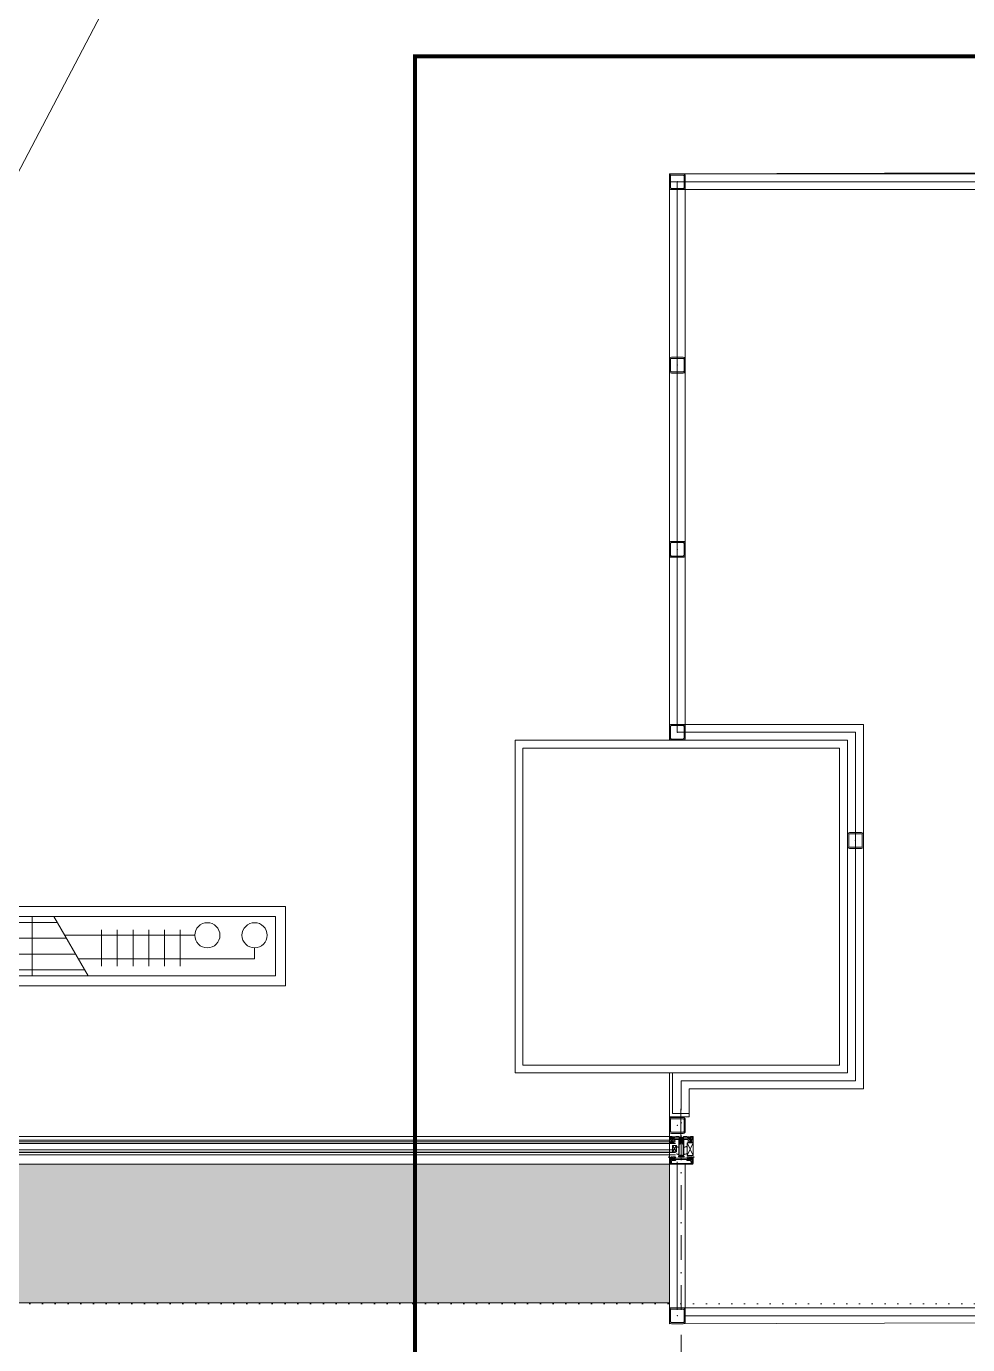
# Model space of a CAD drawing. Extents: x -1299 to 23780, y -3010 to 8106.
# Drawn here: x 3157.1 to 3394.8, y 274.4 to 607.2 of the extents above; entities that cross this region are included whole.
import ezdxf

# ---------------------------------------------------------------- set-up
doc = ezdxf.new("R2010")
doc.units = 0
doc.header["$LTSCALE"] = 25
doc.header["$MEASUREMENT"] = 0
for name, pattern in [('DASHDOT2', [0.5, 0.25, -0.125, 0, -0.125]), ('DOT2', [0.125, 0, -0.125]), ('HIDDEN2', [4.7625, 3.175, -1.5875])]:
    doc.linetypes.add(name, pattern=pattern)
doc.layers.get('0').update_dxf_attribs({"color": 9, "lineweight": 9})
for name, color, linetype, lineweight in [('01', 9, 'Continuous', 9), ('04', 9, 'Continuous', 9), ('06D', 9, 'Continuous', 9), ('09', 9, 'Continuous', 9), ('10', 9, 'Continuous', 9), ('14', 9, 'Continuous', 9), ('15', 9, 'Continuous', 9), ('20', 9, 'DOT2', 9), ('21', 9, 'Continuous', 9), ('24', 9, 'DASHDOT2', 9), ('32', 9, 'Continuous', 9), ('33', 9, 'BATTING', 9), ('40', 9, 'Continuous', 9), ('40B', 9, 'Continuous', 9)]:
    doc.layers.add(name, color=color, linetype=linetype, lineweight=lineweight)
doc.linetypes.add('BATTING', pattern='A,0.0001,-0.1,[134,ltypeshp.shx,S=0.1,R=0,X=-0.1,Y=0],-0.2,[134,ltypeshp.shx,S=0.1,R=180,X=0.1,Y=0],-0.1', length=0.4001)

# ---------------------------------------------------------------- blocks, each defined once
blk = doc.blocks.new('p-konvektor_audi')
for p, q in [((250, 89.48), (0, 89.47)), ((250, 89.47), (0, 89.48)), ((0, 89.48), (0, 69.47)), ((16.61, 71.95), (16.6, 86.99)), ((30.73, 71.95), (30.72, 86.99)), ((44.85, 71.95), (44.84, 86.99)), ((58.96, 71.95), (58.96, 86.99)), ((73.08, 71.95), (73.08, 86.99)), ((87.2, 71.95), (87.2, 86.99)), ((101.32, 71.95), (101.32, 86.99)), ((115.44, 71.95), (115.44, 86.99)), ((129.56, 71.95), (129.56, 86.99)), ((143.68, 71.95), (143.68, 86.98)), ((157.8, 71.95), (157.8, 86.98)), ((171.92, 71.94), (171.92, 86.98)), ((186.04, 71.94), (186.04, 86.98)), ((191.48, 71.95), (200.19, 86.99)), ((250, 69.47), (250, 89.47)), ((199.29, 85.44), (2.49, 85.42)), ((203.55, 84.5), (203.55, 75.36)), ((207.52, 84.5), (207.52, 75.36)), ((211.5, 84.5), (211.5, 75.36)), ((215.48, 84.5), (215.48, 75.36)), ((219.45, 84.5), (219.45, 75.36)), ((223.43, 84.5), (223.43, 75.36)), ((196.99, 81.46), (2.49, 81.45)), ((242.21, 82.69), (197.7, 82.69)), ((242.21, 79.91), (242.21, 82.69)), ((194.68, 77.48), (2.49, 77.47)), ((227.1, 76.72), (194.25, 76.73)), ((192.38, 73.51), (2.49, 73.49)), ((0, 69.47), (250, 69.47))]:
    blk.add_line(p, q)
for points in [[(250, 89.47), (0, 89.47), (0, 69.47), (250, 69.47)], [(247.51, 86.99), (247.51, 71.95), (2.49, 71.95), (2.49, 86.99)]]:
    blk.add_lwpolyline(points, close=True)
for centre in [(230.28, 76.72), (242.21, 76.72)]:
    blk.add_circle(centre, 3.18)
blk = doc.blocks.new('p-audi_arac')
at = {"layer": '06D', "lineweight": 0, "flags": 128}
blk.add_lwpolyline([(695.6, 0.8), (-4.4, 0.8), (-4.4, 400.8), (695.6, 400.8)], close=True, dxfattribs=at)
blk = doc.blocks.new('p-kolon_80x80')
blk.add_lwpolyline([(-40, -40), (40, -40), (40, 40), (-40, 40)], close=True)
blk = doc.blocks.new('Prf-40x40')
for points in [[(1.5, -2), (-1.5, -2, -0.414214), (-2, -1.5), (-2, 1.5, -0.414214), (-1.5, 2), (1.5, 2, -0.414214), (2, 1.5), (2, -1.5, -0.414214)], [(1.5, -1.7), (-1.5, -1.7, -0.414214), (-1.7, -1.5), (-1.7, 1.5, -0.414214), (-1.5, 1.7), (1.5, 1.7, -0.414214), (1.7, 1.5), (1.7, -1.5, -0.414214)]]:
    blk.add_lwpolyline(points, format="xyb", close=True)
blk.add_point((0, 0))
blk = doc.blocks.new('p-profil_bitis')
for p, q in [((-1.5, 2.16), (-3, 5.37)), ((-3, 2.16), (-1.5, 5.37)), ((1.2, 3.05), (2.2, 4.65)), ((2.2, 3.05), (1.2, 4.65))]:
    blk.add_line(p, q)
for points in [[(-2.9, 6.02), (-2.89, 6.01), (-2.88, 6), (-2.88, 6), (-2.87, 6), (-2.48, 6), (-2.47, 6), (-2.46, 6), (-2.46, 6.01), (-2.45, 6.02), (-2.43, 6.06), (-2.41, 6.08), (-2.4, 6.09), (-2.38, 6.09), (-2.37, 6.1), (-2.35, 6.09), (-2.33, 6.09), (-2.32, 6.08), (-2.3, 6.06), (-2.28, 6.01), (-2.27, 6.01), (-2.27, 6), (-2.26, 6), (-2.25, 6), (-1.76, 6), (-1.76, 5.49), (-1.76, 5.48), (-1.77, 5.47), (-1.77, 5.46), (-1.78, 5.46), (-1.79, 5.45), (-1.8, 5.45), (-1.81, 5.45), (-1.82, 5.46), (-1.83, 5.46), (-1.84, 5.47), (-1.89, 5.55), (-1.89, 5.56), (-1.9, 5.57), (-1.9, 5.57), (-1.91, 5.57), (-1.92, 5.57), (-1.93, 5.57), (-1.93, 5.56), (-1.94, 5.55), (-1.99, 5.46), (-1.99, 5.46), (-2, 5.46), (-2, 5.45), (-2.01, 5.45), (-2.02, 5.45), (-2.1, 5.45), (-2.11, 5.45), (-2.12, 5.45), (-2.12, 5.46), (-2.13, 5.46), (-2.13, 5.47), (-2.13, 5.47), (-2.14, 5.48), (-2.14, 5.5), (-2.23, 5.45), (-2.54, 5.45), (-2.62, 5.5), (-2.62, 5.48), (-2.63, 5.47), (-2.63, 5.46), (-2.63, 5.46), (-2.64, 5.45), (-2.65, 5.45), (-2.65, 5.45), (-2.74, 5.45), (-2.75, 5.45), (-2.76, 5.45), (-2.76, 5.46), (-2.77, 5.46), (-2.77, 5.46), (-2.82, 5.55), (-2.83, 5.56), (-2.83, 5.57), (-2.84, 5.57), (-2.85, 5.57), (-2.86, 5.57), (-2.86, 5.57), (-2.87, 5.56), (-2.87, 5.55), (-2.92, 5.47), (-2.93, 5.46), (-2.94, 5.46), (-2.95, 5.45), (-2.96, 5.45), (-2.97, 5.45), (-2.98, 5.46), (-2.99, 5.46), (-2.99, 5.47), (-3, 5.48), (-3, 5.49), (-3, 6.92), (-3, 6.93), (-3, 6.93), (-2.99, 6.94), (-2.99, 6.95), (-2.98, 6.95), (-2.97, 6.95), (-2.37, 6.95), (-2.36, 6.95), (-2.35, 6.95), (-2.35, 6.94), (-2.34, 6.93), (-2.34, 6.93), (-2.34, 6.92), (-2.34, 6.47), (-2.34, 6.44), (-2.32, 6.41), (-2.3, 6.38), (-2.28, 6.37), (-2.25, 6.35), (-2.22, 6.35), (-2.04, 6.35), (-2.03, 6.35), (-2.02, 6.35), (-2.01, 6.36), (-2, 6.37), (-1.99, 6.38), (-1.99, 6.39), (-1.99, 6.4), (-1.99, 6.54), (-2.05, 6.54), (-2.06, 6.54), (-2.08, 6.55), (-2.09, 6.55), (-2.09, 6.56), (-2.1, 6.58), (-2.1, 6.59), (-2.1, 6.6), (-2.1, 6.62), (-2.09, 6.63), (-2.08, 6.65), (-2.07, 6.66), (-2.05, 6.67), (-2.04, 6.68), (-2.02, 6.68), (-1.79, 6.68), (-1.78, 6.68), (-1.78, 6.68), (-1.77, 6.67), (-1.76, 6.66), (-1.76, 6.66), (-1.76, 6.65), (-1.76, 6.4), (-0.65, 6.4), (-0.62, 6.4), (-0.58, 6.39), (-0.56, 6.37), (-0.53, 6.35), (-0.51, 6.32), (-0.5, 6.28), (-0.5, 6.25), (-0.5, 2.04), (-0.5, 2.01), (-0.49, 1.99), (-0.47, 1.96), (-0.45, 1.94), (-0.42, 1.93), (-0.39, 1.92), (-0.36, 1.92), (-0.33, 1.93), (-0.31, 1.94), (-0.29, 1.96), (-0.27, 1.99), (-0.26, 2.01), (-0.25, 2.04), (-0.25, 2.25), (-0.25, 2.26), (-0.25, 2.26), (-0.25, 2.27), (-0.24, 2.28), (-0.23, 2.28), (-0.23, 2.28), (0.22, 2.28), (0.23, 2.28), (0.24, 2.28), (0.25, 2.27), (0.25, 2.26), (0.25, 2.26), (0.26, 2.25), (0.26, 2.04), (0.26, 2.01), (0.27, 1.99), (0.29, 1.96), (0.31, 1.94), (0.33, 1.93), (0.36, 1.92), (0.39, 1.92), (0.42, 1.93), (0.45, 1.94), (0.47, 1.96), (0.49, 1.99), (0.5, 2.01), (0.5, 2.04), (0.5, 6.25), (0.51, 6.29), (0.52, 6.33), (0.54, 6.36), (0.58, 6.38), (0.61, 6.4), (0.65, 6.4), (1.76, 6.4), (1.76, 6.65), (1.76, 6.66), (1.76, 6.66), (1.77, 6.67), (1.77, 6.67), (1.78, 6.68), (1.78, 6.68), (1.79, 6.68), (2.02, 6.68), (2.04, 6.68), (2.06, 6.67), (2.08, 6.66), (2.09, 6.64), (2.1, 6.62), (2.1, 6.6), (2.1, 6.59), (2.1, 6.58), (2.1, 6.57), (2.09, 6.56), (2.08, 6.55), (2.07, 6.54), (2.06, 6.54), (2.05, 6.54), (1.99, 6.54), (1.99, 6.4), (1.99, 6.39), (1.99, 6.38), (2, 6.37), (2.01, 6.36), (2.02, 6.35), (2.03, 6.35), (2.04, 6.35), (2.22, 6.35), (2.25, 6.35), (2.28, 6.37), (2.3, 6.38), (2.32, 6.41), (2.34, 6.44), (2.34, 6.47), (2.34, 6.92), (2.34, 6.93), (2.34, 6.93), (2.35, 6.94), (2.35, 6.95), (2.36, 6.95), (2.37, 6.95), (2.97, 6.95), (2.98, 6.95), (2.98, 6.95), (2.99, 6.94), (2.99, 6.94), (3, 6.93), (3, 6.93), (3, 6.92), (3, 5.49), (3, 5.48), (3, 5.47), (2.99, 5.46), (2.98, 5.46), (2.97, 5.45), (2.96, 5.45), (2.96, 5.45), (2.95, 5.45), (2.94, 5.46), (2.93, 5.46), (2.92, 5.47), (2.87, 5.55), (2.87, 5.56), (2.86, 5.57), (2.86, 5.57), (2.85, 5.57), (2.84, 5.57), (2.83, 5.57), (2.83, 5.56), (2.82, 5.55), (2.77, 5.46), (2.77, 5.46), (2.76, 5.46), (2.76, 5.45), (2.75, 5.45), (2.74, 5.45), (2.65, 5.45), (2.65, 5.45), (2.64, 5.45), (2.63, 5.46), (2.63, 5.46), (2.63, 5.47), (2.62, 5.48), (2.62, 5.5), (2.53, 5.45), (2.22, 5.45), (2.13, 5.5), (2.13, 5.48), (2.13, 5.47), (2.13, 5.47), (2.13, 5.46), (2.12, 5.46), (2.12, 5.45), (2.11, 5.45), (2.1, 5.45), (2.02, 5.45), (2.01, 5.45), (2, 5.45), (1.99, 5.46), (1.99, 5.46), (1.94, 5.55), (1.93, 5.56), (1.93, 5.57), (1.92, 5.57), (1.91, 5.57), (1.9, 5.57), (1.9, 5.57), (1.89, 5.56), (1.89, 5.55), (1.84, 5.47), (1.83, 5.46), (1.82, 5.46), (1.81, 5.45), (1.8, 5.45), (1.79, 5.45), (1.78, 5.46), (1.77, 5.46), (1.77, 5.47), (1.76, 5.48), (1.76, 5.49), (1.76, 6), (2.25, 6), (2.26, 6), (2.26, 6), (2.27, 6.01), (2.27, 6.01), (2.28, 6.01), (2.3, 6.06), (2.31, 6.07), (2.33, 6.09), (2.34, 6.09), (2.36, 6.1), (2.37, 6.1), (2.39, 6.09), (2.4, 6.09), (2.42, 6.07), (2.43, 6.06), (2.45, 6.02), (2.46, 6.01), (2.46, 6), (2.47, 6), (2.48, 6), (2.87, 6), (2.88, 6), (2.88, 6), (2.89, 6.01), (2.9, 6.02), (2.9, 6.02), (2.9, 6.03), (2.9, 6.04), (2.9, 6.05), (2.87, 6.1), (2.86, 6.11), (2.85, 6.11), (2.84, 6.12), (2.83, 6.12), (2.82, 6.12), (2.81, 6.12), (2.8, 6.11), (2.79, 6.11), (2.78, 6.1), (2.74, 6.02), (2.73, 6.01), (2.72, 6.01), (2.72, 6), (2.71, 6), (2.7, 6), (2.69, 6.01), (2.69, 6.01), (2.68, 6.02), (2.64, 6.1), (2.63, 6.11), (2.62, 6.11), (2.61, 6.12), (2.6, 6.12), (2.59, 6.12), (2.58, 6.12), (2.57, 6.11), (2.56, 6.11), (2.55, 6.1), (2.51, 6.02), (2.5, 6.01), (2.5, 6.01), (2.49, 6), (2.48, 6), (2.48, 6), (2.47, 6), (2.46, 6.01), (2.46, 6.01), (2.45, 6.02), (2.41, 6.1), (2.4, 6.11), (2.39, 6.11), (2.38, 6.12), (2.37, 6.12), (2.36, 6.12), (2.35, 6.12), (2.34, 6.11), (2.33, 6.11), (2.32, 6.1), (2.28, 6.02), (2.27, 6.01), (2.26, 6.01), (2.26, 6), (2.25, 6), (2.24, 6), (2.24, 6.01), (2.23, 6.01), (2.22, 6.02), (2.18, 6.1), (2.17, 6.11), (2.16, 6.11), (2.15, 6.12), (2.14, 6.12), (2.13, 6.12), (2.12, 6.12), (2.11, 6.11), (2.1, 6.11), (2.09, 6.1), (2.05, 6.02), (2.04, 6.01), (2.03, 6.01), (2.03, 6), (2.02, 6), (2.01, 6), (2.01, 6.01), (2, 6.01), (1.99, 6.02), (1.95, 6.1), (1.94, 6.11), (1.93, 6.11), (1.92, 6.12), (1.91, 6.12), (1.9, 6.12), (1.89, 6.12), (1.88, 6.11), (1.87, 6.11), (1.86, 6.1), (1.82, 6.02), (1.81, 6.01), (1.81, 6.01), (1.8, 6), (1.79, 6), (1.78, 6), (1.77, 6.01), (1.77, 6.01), (1.76, 6.02), (1.76, 6.02), (1.76, 6.03), (1.76, 6.17), (1.76, 6.18), (1.76, 6.19), (1.75, 6.19), (1.74, 6.2), (1.74, 6.2), (1.73, 6.2), (0.8, 6.2), (0.8, 6.23), (0.79, 6.25), (0.77, 6.27), (0.76, 6.28), (0.73, 6.3), (0.71, 6.3), (0.68, 6.3), (0.66, 6.29), (0.64, 6.28), (0.62, 6.26), (0.61, 6.24), (0.6, 6.22), (0.6, 6.2), (0.6, 6.17), (0.61, 6.15), (0.63, 6.13), (0.65, 6.12), (0.65, 4.3), (1.25, 4.41), (1.26, 4.41), (1.27, 4.4), (1.28, 4.4), (1.29, 4.39), (1.3, 4.38), (1.3, 4.38), (1.3, 4.37), (1.3, 4.36), (1.29, 4.35), (1.29, 4.34), (1.28, 4.33), (1.27, 4.33), (0.65, 4.15), (0.65, 2.51), (1.25, 2.62), (1.26, 2.62), (1.27, 2.61), (1.28, 2.61), (1.29, 2.6), (1.3, 2.59), (1.3, 2.59), (1.3, 2.58), (1.3, 2.57), (1.29, 2.56), (1.29, 2.55), (1.28, 2.54), (1.27, 2.54), (0.64, 2.36), (0.62, 2.35), (0.6, 2.33), (0.59, 2.32), (0.58, 2.3), (0.58, 2.28), (0.58, 1.97), (0.7, 1.97), (0.7, 1.83), (0.26, 1.83), (0.14, 1.95), (0.14, 2.05), (0.14, 2.06), (0.14, 2.06), (0.13, 2.07), (0.13, 2.07), (0.12, 2.08), (0.12, 2.08), (0.11, 2.08), (-0.11, 2.08), (-0.12, 2.08), (-0.12, 2.08), (-0.13, 2.07), (-0.13, 2.07), (-0.14, 2.06), (-0.14, 2.06), (-0.14, 2.05), (-0.14, 1.95), (-0.26, 1.83), (-0.7, 1.83), (-0.7, 1.97), (-0.58, 1.97), (-0.58, 2.28), (-0.58, 2.3), (-0.59, 2.32), (-0.6, 2.34), (-0.62, 2.35), (-0.64, 2.36), (-1.27, 2.54), (-1.28, 2.54), (-1.29, 2.55), (-1.29, 2.56), (-1.3, 2.57), (-1.3, 2.58), (-1.3, 2.59), (-1.3, 2.59), (-1.29, 2.6), (-1.28, 2.61), (-1.27, 2.61), (-1.26, 2.62), (-1.25, 2.62), (-0.65, 2.51), (-0.65, 4.15), (-1.27, 4.33), (-1.28, 4.33), (-1.29, 4.34), (-1.29, 4.35), (-1.3, 4.36), (-1.3, 4.37), (-1.3, 4.38), (-1.3, 4.38), (-1.29, 4.39), (-1.28, 4.4), (-1.27, 4.4), (-1.26, 4.41), (-1.25, 4.41), (-0.65, 4.3), (-0.65, 6.12), (-0.63, 6.13), (-0.61, 6.15), (-0.6, 6.17), (-0.6, 6.2), (-0.6, 6.22), (-0.61, 6.24), (-0.62, 6.26), (-0.64, 6.28), (-0.66, 6.29), (-0.68, 6.3), (-0.71, 6.3), (-0.73, 6.3), (-0.76, 6.28), (-0.77, 6.27), (-0.79, 6.25), (-0.8, 6.23), (-0.8, 6.2), (-1.73, 6.2), (-1.74, 6.2), (-1.74, 6.2), (-1.75, 6.19), (-1.76, 6.19), (-1.76, 6.18), (-1.76, 6.17), (-1.76, 6.03), (-1.76, 6.02), (-1.76, 6.02), (-1.77, 6.01), (-1.78, 6.01), (-1.78, 6), (-1.79, 6), (-1.8, 6), (-1.81, 6.01), (-1.81, 6.01), (-1.82, 6.02), (-1.86, 6.1), (-1.87, 6.11), (-1.88, 6.11), (-1.89, 6.12), (-1.9, 6.12), (-1.91, 6.12), (-1.92, 6.12), (-1.93, 6.11), (-1.94, 6.11), (-1.95, 6.1), (-1.99, 6.02), (-2, 6.01), (-2.01, 6.01), (-2.01, 6), (-2.02, 6), (-2.03, 6), (-2.03, 6.01), (-2.04, 6.01), (-2.05, 6.02), (-2.09, 6.1), (-2.1, 6.11), (-2.11, 6.11), (-2.12, 6.12), (-2.13, 6.12), (-2.14, 6.12), (-2.15, 6.12), (-2.16, 6.11), (-2.17, 6.11), (-2.18, 6.1), (-2.22, 6.02), (-2.23, 6.01), (-2.24, 6.01), (-2.24, 6), (-2.25, 6), (-2.26, 6), (-2.26, 6.01), (-2.27, 6.01), (-2.28, 6.02), (-2.32, 6.1), (-2.33, 6.11), (-2.34, 6.11), (-2.35, 6.12), (-2.36, 6.12), (-2.37, 6.12), (-2.38, 6.12), (-2.39, 6.11), (-2.4, 6.11), (-2.41, 6.1), (-2.45, 6.02), (-2.46, 6.01), (-2.46, 6.01), (-2.47, 6), (-2.48, 6), (-2.48, 6), (-2.49, 6), (-2.5, 6.01), (-2.5, 6.01), (-2.51, 6.02), (-2.55, 6.1), (-2.56, 6.11), (-2.57, 6.11), (-2.58, 6.12), (-2.59, 6.12), (-2.6, 6.12), (-2.61, 6.12), (-2.62, 6.11), (-2.63, 6.11), (-2.64, 6.1), (-2.68, 6.02), (-2.69, 6.01), (-2.69, 6.01), (-2.7, 6), (-2.71, 6), (-2.72, 6), (-2.73, 6.01), (-2.73, 6.01), (-2.74, 6.02), (-2.78, 6.1), (-2.79, 6.11), (-2.8, 6.11), (-2.81, 6.12), (-2.82, 6.12), (-2.83, 6.12), (-2.84, 6.12), (-2.85, 6.11), (-2.86, 6.11), (-2.87, 6.1), (-2.9, 6.05), (-2.9, 6.04), (-2.9, 6.03)], [(-2.81, 6.34), (-2.81, 6.33), (-2.8, 6.33), (-2.8, 6.32), (-2.79, 6.32), (-2.78, 6.32), (-2.56, 6.32), (-2.55, 6.32), (-2.55, 6.32), (-2.54, 6.33), (-2.54, 6.33), (-2.53, 6.34), (-2.53, 6.34), (-2.53, 6.35), (-2.53, 6.77), (-2.53, 6.78), (-2.53, 6.78), (-2.54, 6.79), (-2.54, 6.79), (-2.55, 6.8), (-2.55, 6.8), (-2.56, 6.8), (-2.78, 6.8), (-2.79, 6.8), (-2.79, 6.8), (-2.8, 6.79), (-2.8, 6.79), (-2.81, 6.78), (-2.81, 6.77)], [(2.53, 6.35), (2.53, 6.34), (2.54, 6.33), (2.54, 6.33), (2.55, 6.32), (2.55, 6.32), (2.56, 6.32), (2.78, 6.32), (2.79, 6.32), (2.79, 6.32), (2.8, 6.33), (2.81, 6.33), (2.81, 6.34), (2.81, 6.35), (2.81, 6.77), (2.81, 6.78), (2.81, 6.78), (2.8, 6.79), (2.8, 6.79), (2.79, 6.8), (2.79, 6.8), (2.78, 6.8), (2.56, 6.8), (2.55, 6.8), (2.55, 6.8), (2.54, 6.79), (2.54, 6.79), (2.53, 6.78), (2.53, 6.77)], [(-3, 5.37), (-1.5, 5.37), (-1.5, 2.16), (-3, 2.16)], [(-2.68, 5.61), (-2.67, 5.59), (-2.67, 5.58), (-2.65, 5.58), (-2.64, 5.57), (-2.63, 5.57), (-2.62, 5.57), (-2.62, 5.53), (-2.58, 5.57), (-2.17, 5.57), (-2.14, 5.53), (-2.14, 5.57), (-2.13, 5.57), (-2.12, 5.57), (-2.11, 5.57), (-2.1, 5.58), (-2.09, 5.59), (-2.08, 5.6), (-2.08, 5.61), (-2.08, 5.62), (-2.08, 5.68), (-2.21, 5.81), (-2.55, 5.81), (-2.68, 5.68), (-2.68, 5.62)], [(1.2, 3.05), (1.2, 4.65), (2.2, 4.65), (2.2, 3.05)], [(2.13, 5.57), (2.13, 5.53), (2.17, 5.57), (2.58, 5.57), (2.62, 5.53), (2.62, 5.57), (2.63, 5.57), (2.64, 5.57), (2.65, 5.57), (2.66, 5.58), (2.67, 5.59), (2.68, 5.6), (2.68, 5.61), (2.68, 5.62), (2.68, 5.68), (2.55, 5.81), (2.21, 5.81), (2.08, 5.68), (2.08, 5.62), (2.08, 5.61), (2.08, 5.6), (2.09, 5.59), (2.1, 5.58), (2.11, 5.57), (2.12, 5.57)], [(2.85, 0.85), (2.85, 1), (2.77, 1.14), (2.89, 1.5), (3, 1.5), (3, 0.1), (2.9, 0), (-2.9, 0), (-3, 0.1), (-3, 1.5), (-2.89, 1.5), (-2.77, 1.14), (-2.85, 0.99), (-2.85, 0.85), (-2.87, 0.85), (-2.87, 0.5), (-2.82, 0.45), (-2.47, 0.45), (-2.47, 0.37), (-2.52, 0.32), (-2.82, 0.32), (-2.87, 0.27), (-2.87, 0.18), (-2.82, 0.13), (2.82, 0.13), (2.87, 0.18), (2.87, 0.27), (2.82, 0.32), (2.52, 0.32), (2.47, 0.37), (2.47, 0.45), (2.82, 0.45), (2.87, 0.5), (2.87, 0.85)], [(-2.8, 0.99), (-2.69, 0.82), (-2.63, 0.73), (-2.54, 0.57), (-2.5, 0.55), (-2.47, 0.56), (-2.45, 0.6), (-2.45, 0.85), (-2.4, 0.9), (-1.53, 0.9), (-1.42, 0.94), (-1.38, 1.05), (-1.38, 1.13), (-1.33, 1.18), (-0.02, 1.18), (-0.01, 1.2), (0.01, 1.2), (0.03, 1.18), (1.33, 1.18), (1.38, 1.13), (1.38, 1.05), (1.42, 0.94), (1.53, 0.9), (2.4, 0.9), (2.45, 0.85), (2.45, 0.6), (2.47, 0.56), (2.5, 0.55), (2.54, 0.57), (2.63, 0.73), (2.8, 0.99), (2.78, 1.04), (2.71, 1.07), (2.7, 1.11), (2.7, 1.13), (2.8, 1.5), (2.48, 1.5), (2.4, 1.42), (2.4, 1.36), (2.52, 1.36), (2.52, 1.2), (2.42, 1.1), (1.58, 1.1), (1.58, 1.36), (1.7, 1.36), (1.7, 1.42), (1.62, 1.5), (-1.62, 1.5), (-1.7, 1.42), (-1.7, 1.36), (-1.58, 1.36), (-1.58, 1.1), (-2.42, 1.1), (-2.52, 1.2), (-2.52, 1.36), (-2.4, 1.36), (-2.4, 1.42), (-2.48, 1.5), (-2.8, 1.5), (-2.7, 1.13), (-2.7, 1.11), (-2.71, 1.07), (-2.78, 1.03)]]:
    blk.add_lwpolyline(points, close=True)
for points in [[(0.35, 6.5), (0.3, 6.68), (0.2, 6.79), (0.02, 6.85), (-0.16, 6.81), (-0.3, 6.68), (-0.35, 6.5), (-0.35, 6.55), (-0.36, 6.6), (-0.37, 6.65), (-0.39, 6.69), (-0.42, 6.74), (-0.45, 6.78), (-0.48, 6.82), (-0.52, 6.85), (-0.56, 6.88), (-0.6, 6.9), (-0.65, 6.92), (-0.7, 6.94), (-0.75, 6.95), (-0.8, 6.95), (-1.4, 6.95), (-1.54, 6.89), (-1.6, 6.85), (-2.1, 6.85), (-2.25, 6.78), (-2.3, 6.65), (-2.3, 6.6), (-2.25, 6.47), (-2.14, 6.4), (-2.04, 6.39), (-2.01, 6.53), (-2.11, 6.55), (-2.15, 6.6), (-2.15, 6.65), (-2.1, 6.7), (-1.6, 6.7), (-1.46, 6.76), (-1.4, 6.8), (-0.8, 6.8), (-0.64, 6.75), (-0.55, 6.66), (-0.5, 6.5), (-0.5, 5.15), (-0.4, 5.01), (-0.27, 5.02), (-0.2, 5.17), (-0.25, 5.2), (-0.2, 5.23), (-0.2, 5.35), (-0.25, 5.38), (-0.2, 5.41), (-0.2, 5.53), (-0.25, 5.56), (-0.2, 5.59), (-0.2, 5.71), (-0.25, 5.74), (-0.2, 5.77), (-0.2, 5.89), (-0.25, 5.92), (-0.2, 5.95), (-0.2, 6.07), (-0.25, 6.1), (-0.2, 6.13), (-0.2, 6.25), (-0.25, 6.28), (-0.2, 6.31), (-0.2, 6.5), (-0.12, 6.66), (0.02, 6.7), (0.12, 6.66), (0.2, 6.5), (0.2, 6.4), (0.25, 6.37), (0.2, 6.34), (0.2, 6.22), (0.25, 6.19), (0.2, 6.16), (0.2, 6.04), (0.25, 6.01), (0.2, 5.98), (0.2, 5.86), (0.25, 5.83), (0.2, 5.8), (0.2, 5.68), (0.25, 5.65), (0.2, 5.62), (0.2, 5.5), (0.25, 5.47), (0.2, 5.44), (0.2, 5.32), (0.25, 5.29), (0.2, 5.26), (0.2, 5.15), (0.3, 5.01), (0.4, 5.01), (0.5, 5.15), (0.5, 6.5), (0.55, 6.66), (0.64, 6.75), (0.8, 6.8), (1.4, 6.8), (1.46, 6.76), (1.6, 6.7), (2.1, 6.7), (2.15, 6.65), (2.15, 6.6), (2.11, 6.55), (2.01, 6.53), (2.04, 6.39), (2.13, 6.4), (2.25, 6.47), (2.3, 6.6), (2.3, 6.65), (2.23, 6.8), (2.1, 6.85), (1.6, 6.85), (1.54, 6.89), (1.4, 6.95), (0.8, 6.95), (0.75, 6.95), (0.7, 6.94), (0.65, 6.92), (0.61, 6.9), (0.56, 6.88), (0.52, 6.85), (0.48, 6.82), (0.45, 6.78), (0.42, 6.74), (0.4, 6.69), (0.38, 6.65), (0.36, 6.6), (0.35, 6.55), (0.35, 6.5), (0.35, 5.15)], [(-0.35, 6.5), (-0.35, 5.15)]]:
    blk.add_lwpolyline(points)
for points in [[(-1.77, 1.34, -10), (-1.77, 1.49, -10), (-1.76, 1.51, -10), (-1.73, 1.52, -10), (-1.64, 1.5, -10), (-1.48, 1.5, -10), (-1.48, 1.74, -10), (-1.52, 1.81, -10), (-1.54, 1.83, -10), (-1.57, 1.81, -10), (-1.62, 1.73, -10), (-1.65, 1.71, -10), (-1.69, 1.73, -10), (-1.74, 1.81, -10), (-1.77, 1.83, -10), (-1.79, 1.81, -10), (-1.84, 1.73, -10), (-1.88, 1.71, -10), (-1.91, 1.73, -10), (-1.96, 1.81, -10), (-1.99, 1.83, -10), (-2.01, 1.81, -10), (-2.06, 1.73, -10), (-2.09, 1.71, -10), (-2.13, 1.73, -10), (-2.18, 1.81, -10), (-2.2, 1.83, -10), (-2.23, 1.81, -10), (-2.28, 1.73, -10), (-2.31, 1.71, -10), (-2.35, 1.73, -10), (-2.4, 1.81, -10), (-2.42, 1.83, -10), (-2.45, 1.81, -10), (-2.5, 1.73, -10), (-2.53, 1.71, -10), (-2.57, 1.73, -10), (-2.62, 1.81, -10), (-2.64, 1.83, -10), (-2.67, 1.81, -10), (-2.74, 1.69, -10), (-2.86, 1.65, -10), (-2.95, 1.78, -10), (-3.09, 1.83, -10), (-3.21, 1.83, -10), (-3.23, 1.82, -10), (-3.24, 1.79, -10), (-3.23, 1.78, -10), (-3.14, 1.76, -10), (-3.02, 1.69, -10), (-2.98, 1.62, -10), (-2.98, 1.5, -10), (-2.55, 1.5, -10), (-2.46, 1.52, -10), (-2.45, 1.52, -10), (-2.44, 1.52, -10), (-2.43, 1.49, -10), (-2.43, 1.34, -10), (-2.54, 1.34, -10), (-2.54, 1.31, -10), (-2.38, 1.16, -10), (-2.34, 1.14, -10), (-2.22, 1.2, -10), (-1.97, 1.2, -10), (-1.86, 1.14, -10), (-1.8, 1.16, -10), (-1.66, 1.31, -10), (-1.66, 1.34, -10), (-1.77, 1.34, -10)], [(-1.89, 1.35, -10), (-1.93, 1.31, -10), (-2.26, 1.31, -10), (-2.31, 1.35, -10), (-2.31, 1.47, -10), (-2.26, 1.51, -10), (-1.93, 1.51, -10), (-1.89, 1.47, -10), (-1.89, 1.46, -10), (-1.89, 1.35, -10)], [(1.76, 1.34, -10), (1.76, 1.49, -10), (1.76, 1.51, -10), (1.73, 1.52, -10), (1.64, 1.5, -10), (1.48, 1.5, -10), (1.48, 1.74, -10), (1.52, 1.81, -10), (1.54, 1.83, -10), (1.57, 1.81, -10), (1.62, 1.73, -10), (1.65, 1.71, -10), (1.69, 1.73, -10), (1.74, 1.81, -10), (1.76, 1.83, -10), (1.79, 1.81, -10), (1.84, 1.73, -10), (1.88, 1.71, -10), (1.91, 1.73, -10), (1.96, 1.81, -10), (1.99, 1.83, -10), (2.01, 1.81, -10), (2.06, 1.73, -10), (2.09, 1.71, -10), (2.13, 1.73, -10), (2.18, 1.81, -10), (2.2, 1.83, -10), (2.23, 1.81, -10), (2.28, 1.73, -10), (2.31, 1.71, -10), (2.35, 1.73, -10), (2.4, 1.81, -10), (2.42, 1.83, -10), (2.45, 1.81, -10), (2.5, 1.73, -10), (2.53, 1.71, -10), (2.57, 1.73, -10), (2.62, 1.81, -10), (2.64, 1.83, -10), (2.67, 1.81, -10), (2.74, 1.69, -10), (2.86, 1.65, -10), (2.95, 1.78, -10), (3.09, 1.83, -10), (3.21, 1.83, -10), (3.23, 1.82, -10), (3.24, 1.79, -10), (3.23, 1.78, -10), (3.14, 1.76, -10), (3.02, 1.69, -10), (2.98, 1.62, -10), (2.98, 1.5, -10), (2.55, 1.5, -10), (2.46, 1.52, -10), (2.45, 1.52, -10), (2.44, 1.52, -10), (2.42, 1.49, -10), (2.42, 1.34, -10), (2.53, 1.34, -10), (2.53, 1.31, -10), (2.38, 1.16, -10), (2.34, 1.14, -10), (2.22, 1.2, -10), (1.97, 1.2, -10), (1.86, 1.14, -10), (1.8, 1.16, -10), (1.65, 1.31, -10), (1.65, 1.34, -10), (1.76, 1.34, -10)], [(1.88, 1.35, -10), (1.93, 1.31, -10), (2.26, 1.31, -10), (2.3, 1.35, -10), (2.3, 1.47, -10), (2.26, 1.51, -10), (1.93, 1.51, -10), (1.89, 1.47, -10), (1.88, 1.46, -10), (1.88, 1.35, -10)]]:
    blk.add_polyline3d(points)
blk = doc.blocks.new('P-AKS_AUDI')
at = {"layer": '24'}
blk.add_lwpolyline([(-1400, -2590), (-1400, -2440)], dxfattribs=at)
blk = doc.blocks.new('p-zemin kat')
at = {"layer": '09'}
h = blk.add_hatch(dxfattribs=at)
h.set_pattern_fill('SQUARE', color=252, scale=20, style=0)
h.paths.add_polyline_path([(1719.56, 285), (3319.5, 285), (3319.5, 320), (1719.67, 320)])
at = {"layer": '06D'}
for points in [[(3451, 566), (3323, 566)], [(3323.5, 431), (3323.5, 431), (3323.5, 566)], [(3323.5, 431), (3368.5, 431), (3368.5, 339)], [(3324.5, 332.72), (3324.5, 339), (3368.5, 339)], [(3319.5, 326.92), (1724.23, 326.92)], [(1719.67, 320), (3319.5, 320)], [(3323.5, 283.2), (3323.5, 320)], [(3323, 283.7), (3451, 283.7)]]:
    blk.add_lwpolyline(points, dxfattribs=at)
blk.add_lwpolyline([(1719.56, 285), (3319.5, 285), (3319.5, 320), (1719.67, 320)], close=True, dxfattribs=at)
at = {"layer": '10', "const_width": 0.04}
blk.add_lwpolyline([(3364.5, 343), (3319.5, 343), (3319.5, 279.7), (3454.5, 279.7), (3454.5, 570), (3319.5, 570), (3319.5, 570), (3319.5, 427), (3319.5, 427), (3364.5, 427)], close=True, dxfattribs=at)
at = {"layer": '10'}
blk.add_lwpolyline([(3319.5, 343), (3319.5, 331.92), (3324.5, 331.92), (3324.5, 332.72), (3320.3, 332.72), (3320.3, 332.72), (3320.3, 343)], close=True, dxfattribs=at)
at = {"layer": '14'}
blk.add_lwpolyline([(3280.5, 343), (3364.5, 343), (3364.5, 427), (3280.5, 427)], close=True, dxfattribs=at)
at = {"layer": '15'}
for p, q in [((3321.03, 326.05), (3117.76, 326.05)), ((3321.03, 325.65), (3117.76, 325.65)), ((3321.03, 325.58), (3117.76, 325.58)), ((3321.03, 325.18), (3117.76, 325.18)), ((3321.03, 323.58), (3117.76, 323.58)), ((3321.03, 322.98), (3117.76, 322.98)), ((3321.03, 322.9), (3117.76, 322.9)), ((3321.03, 322.3), (3117.76, 322.3))]:
    blk.add_line(p, q, dxfattribs=at)
at = {"layer": '20'}
blk.add_lwpolyline([(1719.56, 284.7), (4822.79, 284.7), (4822.79, 2034.32)], dxfattribs=at)
at = {"layer": '33', "ltscale": 0.2}
for points in [[(3454.2, 568), (3319.8, 568)], [(3319.8, 568), (3321.5, 568), (3321.5, 429), (3321.5, 429), (3366.5, 429), (3366.5, 341), (3322.5, 341), (3322.4, 326.99)], [(3321.5, 283.2), (3321.5, 320.53)], [(3323.5, 281.7), (3451, 281.7)]]:
    blk.add_lwpolyline(points, dxfattribs=at)
at = {"layer": '40'}
blk.add_lwpolyline([(1851.16, 326.92), (3319.5, 326.92), (3319.5, 343), (3280.52, 343), (3280.5, 427), (3319.5, 427), (3319.5, 570), (4025.5, 570), (4025.5, 427), (4064.5, 427), (4064.5, 343), (3980.5, 343), (3980.5, 326.92), (4680.5, 326.92), (4680.5, 427), (4780.58, 427), (4780.58, 1901.49, 0.054196), (4273.07, 1999.31), (4278.59, 2070.68, 0.306949), (1935.27, 740.05), (1999.45, 708.36, 0.043245), (1856.49, 345)], format="xyb", close=True, dxfattribs=at)
at = {"layer": '40B'}
blk.add_lwpolyline([(3364.5, 343), (3319.5, 343), (3319.5, 320), (1719.67, 320), (1719.67, 326.92), (1719.56, 328.25, -0.047611), (1885.58, 764.59), (1935.27, 740.05, -0.306949), (4278.59, 2070.68), (4283.12, 2125.91, -0.05155), (4780.05, 2034.32), (4787.5, 2034.32), (4787.5, 320), (4025.5, 320), (4025.5, 570), (3319.5, 570), (3319.5, 427), (3364.5, 427), (3364.5, 343)], format="xyb", close=True, dxfattribs=at)
blk.add_lwpolyline([(4025.5, 281.85), (3319.5, 279.7), (3319.5, 343), (3364.5, 343), (3364.5, 427), (3319.5, 427), (3319.5, 570), (4025.5, 572.15)], close=True, dxfattribs=at)
at = {"layer": '01'}
blk.add_blockref('p-kolon_80x80', (3322.5, 385), dxfattribs=at)
at = {"layer": '10', "xscale": -1}
for name, p in [('Prf-40x40', (3321.5, 568)), ('Prf-40x40', (3321.5, 521.7)), ('Prf-40x40', (3321.5, 475.2)), ('Prf-40x40', (3321.5, 429)), ('Prf-40x40', (3366.5, 401.7)), ('Prf-40x40', (3321.5, 329.75)), ('p-profil_bitis', (3322.5, 320)), ('Prf-40x40', (3321.5, 281.7))]:
    blk.add_blockref(name, p, dxfattribs=at)
at = {"layer": '24'}
blk.add_blockref('P-AKS_AUDI', (4722.5, 2785), dxfattribs=at)

msp = doc.modelspace()

# ---------------------------------------------------------------- linework, layer by layer
at = {"layer": '21', "linetype": 'HIDDEN2', "ltscale": 0.1, "const_width": 1}
msp.add_lwpolyline([(3255.27, 599.68), (4085.88, 599.68), (4085.88, 192.44), (3255.27, 192.44)], close=True, dxfattribs=at)

# ---------------------------------------------------------------- block references
at = {"layer": '04', "rotation": 242.3325881705122}
msp.add_blockref('p-audi_arac', (3038.51, 1211.39), dxfattribs=at)
at = {"layer": '10'}
msp.add_blockref('p-zemin kat', (0, 0), dxfattribs=at)
at = {"layer": '32', "xscale": -1, "rotation": 180}
msp.add_blockref('p-konvektor_audi', (2972.5, 454.48), dxfattribs=at)

doc.saveas('drawing.dxf')
